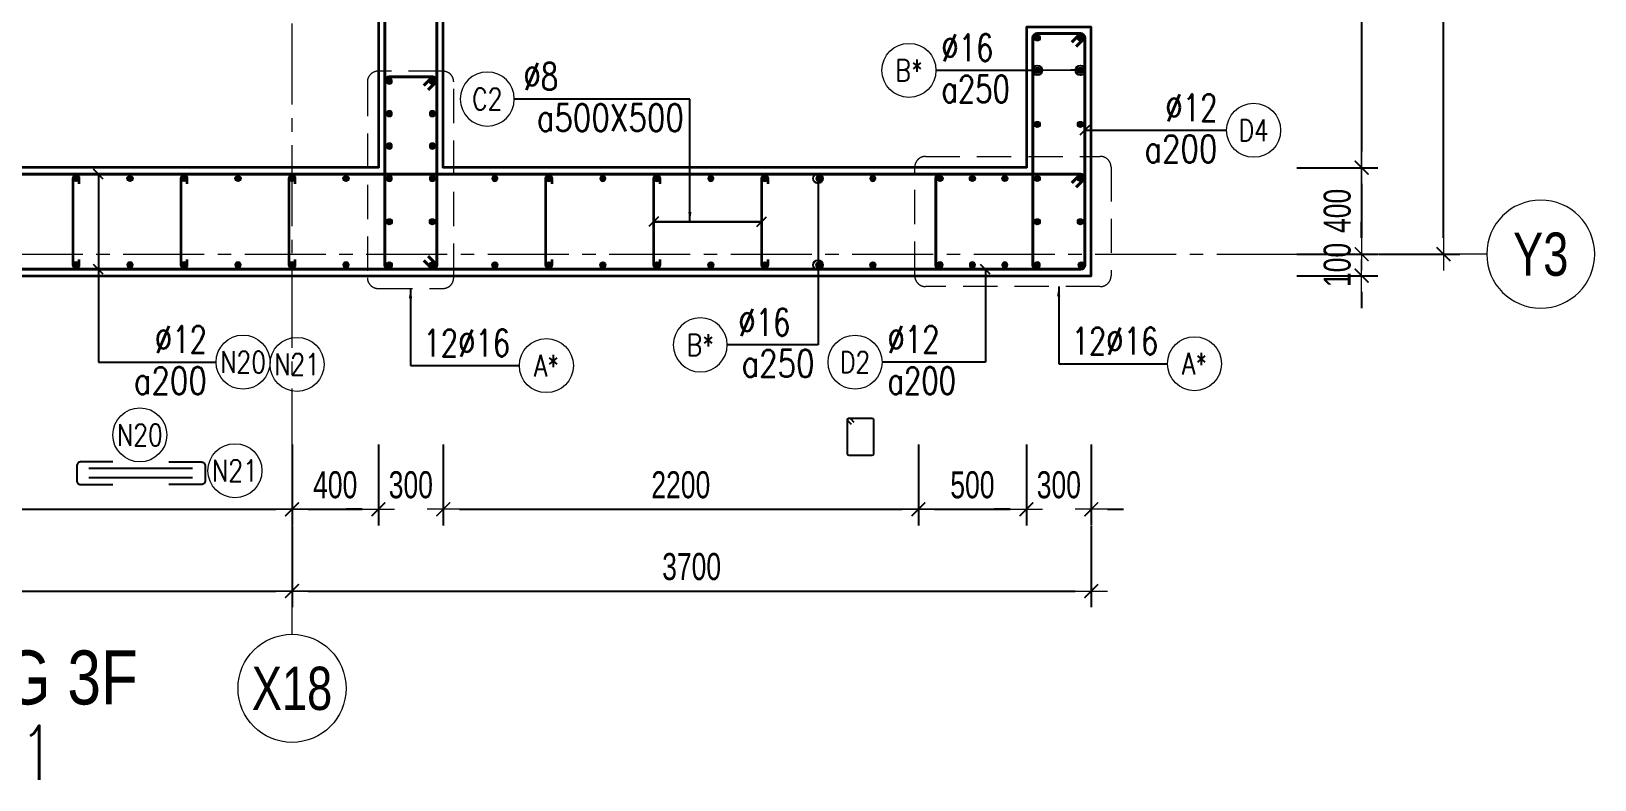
# Model space of a CAD drawing. Header units: millimetres. Extents: x 738475 to 1279438, y -34239 to 156422.
# Drawn here: x 1072451 to 1079689, y 61139 to 64601 of the extents above; entities that cross this region are included whole.
import ezdxf
from ezdxf.enums import TextEntityAlignment as Align

# ---------------------------------------------------------------- set-up
doc = ezdxf.new("R2010")
doc.units = ezdxf.units.MM
doc.header["$MEASUREMENT"] = 0
for name, pattern in [('HIDDEN', [9.525, 6.35, -3.175]), ('HIDDEN2', [4.7625, 3.175, -1.5875]), ('HT_Dim Grid$0$CENTER2', [1.125, 0.75, -0.125, 0.125, -0.125]), ('HT_Grid$0$CENTER2', [1.125, 0.75, -0.125, 0.125, -0.125])]:
    doc.linetypes.add(name, pattern=pattern)
doc.layers.get('0').update_dxf_attribs({"lineweight": 20})
doc.layers.get('Defpoints').update_dxf_attribs({"color": 151, "lineweight": 9})
doc.layers.add('Hidden', color=9, linetype='HIDDEN')
doc.layers.add('Ligature', color=1, linetype='Continuous')
for name, color, linetype, lineweight in [('HT_Dim Grid$0$NDC_S_AXIS', 5, 'HT_Dim Grid$0$CENTER2', 13), ('HT_Dim Grid$0$NDC_S_SYMBOL', 1, 'Continuous', 15), ('HT_Dim Grid$0$NDC_S_TEXT SYMBOL', 7, 'Continuous', 20), ('HT_Grid$0$NDC_S_AXIS', 5, 'HT_Grid$0$CENTER2', 13), ('KC-LEADER', 153, 'Continuous', 18), ('KC-THEP', 6, 'Continuous', 40), ('NDC_S_ANNO', 7, 'Continuous', 20), ('NDC_S_DIM', 1, 'Continuous', 15), ('NDC_S_ENG TITLE', 3, 'Continuous', 20), ('NDC_S_HIDDEN', 8, 'HIDDEN2', 13), ('NDC_S_LEADER', 1, 'Continuous', 15), ('NDC_S_REBAR', 4, 'Continuous', 35), ('NDC_S_STIRRUP', 4, 'Continuous', 40), ('NDC_S_TEXT SYMBOL', 7, 'Continuous', 20), ('NDC_S_VN TEXT', 7, 'Continuous', 20), ('NDC_S_VN TITLE', 6, 'Continuous', 35), ('NDC_S_WALL', 6, 'Continuous', 35)]:
    doc.layers.add(name, color=color, linetype=linetype, lineweight=lineweight)
doc.styles.add('HT_Dim Grid$0$NDC_ANNO', font='', dxfattribs={"width": 0.8})
doc.styles.add('NDC_ANNO', font='', dxfattribs={"width": 0.8})
doc.styles.add('NDC_DIM', font='', dxfattribs={"width": 0.75})
doc.styles.add('NDC_EN TXT', font='romans.shx', dxfattribs={"width": 0.8})
doc.styles.add('NDC_VIE TXT', font='arial.ttf', dxfattribs={"width": 0.8})
doc.styles.get('HT_Dim Grid$0$NDC_ANNO').set_extended_font_data('Dotum')
doc.styles.get('NDC_ANNO').set_extended_font_data('Dotum')
doc.styles.get('NDC_DIM').set_extended_font_data('Dotum')
doc.dimstyles.new('NDC_dim_30', dxfattribs={"dimscale": 30, "dimtxt": 2.5, "dimasz": 1.5, "dimexe": 1.5, "dimexo": 2.5, "dimgap": 1, "dimtad": 1, "dimdec": 0, "dimzin": 0, "dimdsep": 46, "dimtxsty": 'NDC_DIM', "dimblk": 'DIMMARK', "dimcen": 0.09, "dimdle": 1.2, "dimclrd": 1, "dimclre": 1, "dimclrt": 3, "dimadec": 0, "dimazin": 0, "dimtfac": 1, "dimtdec": 0, "dimtix": 1, "dimtofl": 0, "dimtmove": 0, "dimatfit": 3, "dimfxl": 6, "dimfxlon": 1, "dimtolj": 1, "dimtzin": 0, "dimarcsym": 0})
doc.dimstyles.new('NDC_dim_50', dxfattribs={"dimscale": 50, "dimtxt": 2.5, "dimasz": 1.5, "dimexe": 1.5, "dimexo": 2.5, "dimgap": 1, "dimtad": 1, "dimdec": 0, "dimzin": 0, "dimdsep": 46, "dimtxsty": 'NDC_DIM', "dimblk": 'DIMMARK', "dimcen": 0.09, "dimdle": 1.2, "dimclrd": 1, "dimclre": 1, "dimclrt": 3, "dimadec": 0, "dimazin": 0, "dimtfac": 1, "dimtdec": 0, "dimtix": 1, "dimtofl": 0, "dimtmove": 0, "dimatfit": 3, "dimfxl": 6, "dimfxlon": 1, "dimtolj": 1, "dimtzin": 0, "dimarcsym": 0})

# ---------------------------------------------------------------- blocks, each defined once
blk = doc.blocks.new('THEP')
at = {"layer": 'KC-LEADER', "color": 6}
blk.add_circle((0, 0), 14, dxfattribs=at)
at = {"layer": 'KC-THEP'}
for p, q in [((-14, 0), (14, 0)), ((9.9, 9.9), (-9.9, -9.9)), ((-9.9, 9.9), (9.9, -9.9)), ((0, 14), (0, -14))]:
    blk.add_line(p, q, dxfattribs=at)
blk = doc.blocks.new('DIMMARK')
at = {"layer": 'NDC_S_DIM', "color": 1}
blk.add_line((-1.5, 0), (1, 0), dxfattribs=at)
at = {"layer": 'NDC_S_DIM', "color": 2, "const_width": 0.1}
blk.add_lwpolyline([(-0.424, -0.424), (0.424, 0.424)], dxfattribs=at)
blk = doc.blocks.new('*U10')
blk.add_circle((2.5, 0), 2.5)
at = {"layer": 'NDC_S_VN TEXT', "color": 3, "style": 'NDC_EN TXT'}
for tag, width, p in [('DK2', 0.75, (-0.85, 0.85)), ('KC2', 0.8, (-0.85, -2.97))]:
    blk.add_attdef(tag, text='', height=2.5, dxfattribs=dict(at, width=width)).set_placement(p, align=Align.RIGHT)
at = {"layer": 'NDC_S_VN TEXT', "color": 7, "style": 'NDC_EN TXT', "width": 0.8}
blk.add_attdef('SH3', text='', height=2, dxfattribs=at).set_placement((2.5, 0), align=Align.MIDDLE)
blk = doc.blocks.new('*U9')
blk.add_circle((2.5, 0), 2.5)
at = {"layer": 'NDC_S_VN TEXT', "color": 3, "style": 'NDC_EN TXT', "width": 0.75}
blk.add_attdef('DK2', text='', height=2.5, dxfattribs=at).set_placement((-0.85, 0.85), align=Align.RIGHT)
at = {"layer": 'NDC_S_VN TEXT', "color": 7, "style": 'NDC_EN TXT', "width": 0.8}
blk.add_attdef('SH3', text='', height=2, dxfattribs=at).set_placement((2.5, 0), align=Align.MIDDLE)
blk = doc.blocks.new('*U11')
blk.add_circle((-2.5, 0), 2.5)
at = {"layer": 'NDC_S_VN TEXT', "color": 3, "style": 'NDC_EN TXT', "width": 0.75}
for tag, p in [('DK1', (0.5, 0.85)), ('KC1', (0.5, -2.97))]:
    blk.add_attdef(tag, p, '', height=2.5, dxfattribs=at)
at = {"layer": 'NDC_S_VN TEXT', "color": 7, "style": 'NDC_EN TXT', "width": 0.8}
blk.add_attdef('SH2', text='', height=2, dxfattribs=at).set_placement((-2.5, 0), align=Align.MIDDLE)
blk = doc.blocks.new('A$C7BC65A55')
at = {"layer": 'Ligature'}
for p, q in [((-15.2, 372, 0), (-15.2, 38.5, 0)), ((15.2, 372, 0), (15.2, 38.5, 0))]:
    blk.add_line(p, q, dxfattribs=at)
for points in [[(-36.2, 296.5), (-36.2, 400.9, -0.414214), (-24, 413.1), (24, 413.1, -0.414214), (36.2, 400.9), (36.2, 296.5)], [(-36.2, 116.5), (-36.2, 12.2, 0.414214), (-24, 0), (24, 0, 0.414214), (36.2, 12.2), (36.2, 116.5)]]:
    blk.add_lwpolyline(points, format="xyb", dxfattribs=at)
blk = doc.blocks.new('*D653')
at = {"layer": 'Defpoints', "color": 0, "transparency": 16777216}
for p in [(1073658.2, 64051.7), (1069808.2, 63551.7), (1073658.2, 62389.7)]:
    blk.add_point(p, dxfattribs=at)
at = {"layer": 'NDC_S_DIM', "color": 1, "lineweight": -2, "transparency": 16777216}
for p, q in [((1069808.2, 62689.7), (1069808.2, 62314.7)), ((1073658.2, 62689.7), (1073658.2, 62314.7)), ((1069883.2, 62389.7), (1073583.2, 62389.7))]:
    blk.add_line(p, q, dxfattribs=at)
at = {"layer": 'NDC_S_DIM', "color": 1, "lineweight": -2, "transparency": 16777216, "xscale": 75, "yscale": 75, "zscale": 75, "rotation": 180}
blk.add_blockref('DIMMARK', (1069808.2, 62389.7), dxfattribs=at)
at = {"layer": 'NDC_S_DIM', "color": 1, "lineweight": -2, "transparency": 16777216, "xscale": 75, "yscale": 75, "zscale": 75}
blk.add_blockref('DIMMARK', (1073658.2, 62389.7), dxfattribs=at)
at = {"layer": 'NDC_S_DIM', "color": 3, "transparency": 16777216, "insert": (1071733.2, 62502.3), "char_height": 125, "attachment_point": 5, "style": 'NDC_DIM'}
blk.add_mtext('\\A1;3850', dxfattribs=at)
blk = doc.blocks.new('*D654')
at = {"layer": 'Defpoints', "color": 0, "transparency": 16777216}
for p in [(1074058.2, 64051.7), (1074358.2, 64051.7), (1074358.2, 62389.7)]:
    blk.add_point(p, dxfattribs=at)
at = {"layer": 'NDC_S_DIM', "color": 1, "lineweight": -2, "transparency": 16777216}
for p, q in [((1074058.2, 62689.7), (1074058.2, 62314.7)), ((1074358.2, 62689.7), (1074358.2, 62314.7)), ((1073983.2, 62389.7), (1073908.2, 62389.7)), ((1074433.2, 62389.7), (1074508.2, 62389.7))]:
    blk.add_line(p, q, dxfattribs=at)
at = {"layer": 'NDC_S_DIM', "color": 1, "lineweight": -2, "transparency": 16777216, "xscale": 75, "yscale": 75, "zscale": 75}
blk.add_blockref('DIMMARK', (1074058.2, 62389.7), dxfattribs=at)
at = {"layer": 'NDC_S_DIM', "color": 1, "lineweight": -2, "transparency": 16777216, "xscale": 75, "yscale": 75, "zscale": 75, "rotation": 180}
blk.add_blockref('DIMMARK', (1074358.2, 62389.7), dxfattribs=at)
at = {"layer": 'NDC_S_DIM', "color": 3, "transparency": 16777216, "insert": (1074208.2, 62502.3), "char_height": 125, "attachment_point": 5, "style": 'NDC_DIM'}
blk.add_mtext('\\A1;300', dxfattribs=at)
blk = doc.blocks.new('*D655')
at = {"layer": 'Defpoints', "color": 0, "transparency": 16777216}
for p in [(1074358.2, 64051.7), (1076558, 63674), (1076558, 62389.7)]:
    blk.add_point(p, dxfattribs=at)
at = {"layer": 'NDC_S_DIM', "color": 1, "lineweight": -2, "transparency": 16777216}
for p, q in [((1074358.2, 62689.7), (1074358.2, 62314.7)), ((1076558, 62689.7), (1076558, 62314.7)), ((1074433.2, 62389.7), (1076483, 62389.7))]:
    blk.add_line(p, q, dxfattribs=at)
at = {"layer": 'NDC_S_DIM', "color": 1, "lineweight": -2, "transparency": 16777216, "xscale": 75, "yscale": 75, "zscale": 75, "rotation": 180}
blk.add_blockref('DIMMARK', (1074358.2, 62389.7), dxfattribs=at)
at = {"layer": 'NDC_S_DIM', "color": 1, "lineweight": -2, "transparency": 16777216, "xscale": 75, "yscale": 75, "zscale": 75}
blk.add_blockref('DIMMARK', (1076558, 62389.7), dxfattribs=at)
at = {"layer": 'NDC_S_DIM', "color": 3, "transparency": 16777216, "insert": (1075458.1, 62502.3), "char_height": 125, "attachment_point": 5, "style": 'NDC_DIM'}
blk.add_mtext('\\A1;2200', dxfattribs=at)
blk = doc.blocks.new('*D656')
at = {"layer": 'Defpoints', "color": 0, "transparency": 16777216}
for p in [(1077058.2, 64051.7), (1076558, 63674), (1077058.2, 62389.7)]:
    blk.add_point(p, dxfattribs=at)
at = {"layer": 'NDC_S_DIM', "color": 1, "lineweight": -2, "transparency": 16777216}
for p, q in [((1076558, 62689.7), (1076558, 62314.7)), ((1077058.2, 62689.7), (1077058.2, 62314.7)), ((1076633, 62389.7), (1076983.2, 62389.7))]:
    blk.add_line(p, q, dxfattribs=at)
at = {"layer": 'NDC_S_DIM', "color": 1, "lineweight": -2, "transparency": 16777216, "xscale": 75, "yscale": 75, "zscale": 75, "rotation": 180}
blk.add_blockref('DIMMARK', (1076558, 62389.7), dxfattribs=at)
at = {"layer": 'NDC_S_DIM', "color": 1, "lineweight": -2, "transparency": 16777216, "xscale": 75, "yscale": 75, "zscale": 75}
blk.add_blockref('DIMMARK', (1077058.2, 62389.7), dxfattribs=at)
at = {"layer": 'NDC_S_DIM', "color": 3, "transparency": 16777216, "insert": (1076808.1, 62502.3), "char_height": 125, "attachment_point": 5, "style": 'NDC_DIM'}
blk.add_mtext('\\A1;500', dxfattribs=at)
blk = doc.blocks.new('*D657')
at = {"layer": 'Defpoints', "color": 0, "transparency": 16777216}
for p in [(1077358.2, 68801.7), (1077058.2, 64051.7), (1077358.2, 62389.7)]:
    blk.add_point(p, dxfattribs=at)
at = {"layer": 'NDC_S_DIM', "color": 1, "lineweight": -2, "transparency": 16777216}
for p, q in [((1077058.2, 62689.7), (1077058.2, 62314.7)), ((1077358.2, 62689.7), (1077358.2, 62314.7)), ((1076983.2, 62389.7), (1076908.2, 62389.7)), ((1077433.2, 62389.7), (1077508.2, 62389.7))]:
    blk.add_line(p, q, dxfattribs=at)
at = {"layer": 'NDC_S_DIM', "color": 1, "lineweight": -2, "transparency": 16777216, "xscale": 75, "yscale": 75, "zscale": 75}
blk.add_blockref('DIMMARK', (1077058.2, 62389.7), dxfattribs=at)
at = {"layer": 'NDC_S_DIM', "color": 1, "lineweight": -2, "transparency": 16777216, "xscale": 75, "yscale": 75, "zscale": 75, "rotation": 180}
blk.add_blockref('DIMMARK', (1077358.2, 62389.7), dxfattribs=at)
at = {"layer": 'NDC_S_DIM', "color": 3, "transparency": 16777216, "insert": (1077208.2, 62502.3), "char_height": 125, "attachment_point": 5, "style": 'NDC_DIM'}
blk.add_mtext('\\A1;300', dxfattribs=at)
blk = doc.blocks.new('*D658')
at = {"layer": 'Defpoints', "color": 0, "transparency": 16777216}
for p in [(1063058.2, 63551.7), (1073658.2, 63570), (1073658.2, 62011.4)]:
    blk.add_point(p, dxfattribs=at)
at = {"layer": 'NDC_S_DIM', "color": 1, "lineweight": -2, "transparency": 16777216}
for p, q in [((1063058.2, 62311.4), (1063058.2, 61936.4)), ((1073658.2, 62311.4), (1073658.2, 61936.4)), ((1063133.2, 62011.4), (1073583.2, 62011.4))]:
    blk.add_line(p, q, dxfattribs=at)
at = {"layer": 'NDC_S_DIM', "color": 1, "lineweight": -2, "transparency": 16777216, "xscale": 75, "yscale": 75, "zscale": 75, "rotation": 180}
blk.add_blockref('DIMMARK', (1063058.2, 62011.4), dxfattribs=at)
at = {"layer": 'NDC_S_DIM', "color": 1, "lineweight": -2, "transparency": 16777216, "xscale": 75, "yscale": 75, "zscale": 75}
blk.add_blockref('DIMMARK', (1073658.2, 62011.4), dxfattribs=at)
at = {"layer": 'NDC_S_DIM', "color": 3, "transparency": 16777216, "insert": (1068358.2, 62124), "char_height": 125, "attachment_point": 5, "style": 'NDC_DIM'}
blk.add_mtext('\\A1;10600', dxfattribs=at)
blk = doc.blocks.new('*D664')
at = {"layer": 'Defpoints', "color": 0, "transparency": 16777216}
for p in [(1077358.2, 72570), (1078989.1, 72570), (1077358.2, 63570)]:
    blk.add_point(p, dxfattribs=at)
at = {"layer": 'NDC_S_DIM', "color": 1, "lineweight": -2, "transparency": 16777216}
for p, q in [((1078689.1, 72570), (1079064.1, 72570)), ((1078989.1, 63645), (1078989.1, 72495)), ((1078689.1, 63570), (1079064.1, 63570))]:
    blk.add_line(p, q, dxfattribs=at)
at = {"layer": 'NDC_S_DIM', "color": 1, "lineweight": -2, "transparency": 16777216, "xscale": 75, "yscale": 75, "zscale": 75}
for p, rotation in [((1078989.1, 72570), 90), ((1078989.1, 63570), 270)]:
    blk.add_blockref('DIMMARK', p, dxfattribs=dict(at, rotation=rotation))
at = {"layer": 'NDC_S_DIM', "color": 3, "transparency": 16777216, "insert": (1078876.5, 68070), "char_height": 125, "attachment_point": 5, "rotation": 90, "style": 'NDC_DIM'}
blk.add_mtext('\\A1;9000', dxfattribs=at)
blk = doc.blocks.new('*U20')
at = {"layer": 'HT_Dim Grid$0$NDC_S_SYMBOL'}
blk.add_line((5, 0), (9, 0), dxfattribs=at)
blk.add_circle((0, 0), 5, dxfattribs=at)
at = {"layer": 'HT_Dim Grid$0$NDC_S_TEXT SYMBOL', "color": 7, "style": 'HT_Dim Grid$0$NDC_ANNO', "width": 0.8}
blk.add_attdef('GRID', text='', height=4, rotation=270, dxfattribs=at).set_placement((0, 0), align=Align.MIDDLE)
blk = doc.blocks.new('*D687')
at = {"layer": 'Defpoints', "color": 0, "ltscale": 200, "transparency": 16777216}
for p in [(1077058.2, 69370), (1077058.2, 63970), (1078610, 63970)]:
    blk.add_point(p, dxfattribs=at)
at = {"layer": 'NDC_S_DIM', "color": 1, "lineweight": -2, "ltscale": 200, "transparency": 16777216}
for p, q in [((1078310, 69370), (1078685, 69370)), ((1078610, 69295), (1078610, 64045)), ((1078310, 63970), (1078685, 63970))]:
    blk.add_line(p, q, dxfattribs=at)
at = {"layer": 'NDC_S_DIM', "color": 1, "lineweight": -2, "ltscale": 200, "transparency": 16777216, "xscale": 75, "yscale": 75, "zscale": 75}
for p, rotation in [((1078610, 69370), 90), ((1078610, 63970), 270)]:
    blk.add_blockref('DIMMARK', p, dxfattribs=dict(at, rotation=rotation))
at = {"layer": 'NDC_S_DIM', "color": 3, "ltscale": 200, "transparency": 16777216, "insert": (1078497.4, 66670), "char_height": 125, "attachment_point": 5, "rotation": 90, "style": 'NDC_DIM'}
blk.add_mtext('\\A1;5400', dxfattribs=at)
blk = doc.blocks.new('*D688')
at = {"layer": 'Defpoints', "color": 0, "ltscale": 200, "transparency": 16777216}
for p in [(1077058.2, 63970), (1077058.2, 63570), (1078610, 63570)]:
    blk.add_point(p, dxfattribs=at)
at = {"layer": 'NDC_S_DIM', "color": 1, "lineweight": -2, "ltscale": 200, "transparency": 16777216}
for p, q in [((1078310, 63970), (1078685, 63970)), ((1078610, 63895), (1078610, 63645)), ((1078310, 63570), (1078685, 63570))]:
    blk.add_line(p, q, dxfattribs=at)
at = {"layer": 'NDC_S_DIM', "color": 1, "lineweight": -2, "ltscale": 200, "transparency": 16777216, "xscale": 75, "yscale": 75, "zscale": 75}
for p, rotation in [((1078610, 63970), 90), ((1078610, 63570), 270)]:
    blk.add_blockref('DIMMARK', p, dxfattribs=dict(at, rotation=rotation))
at = {"layer": 'NDC_S_DIM', "color": 3, "ltscale": 200, "transparency": 16777216, "insert": (1078497.4, 63770), "char_height": 125, "attachment_point": 5, "rotation": 90, "style": 'NDC_DIM'}
blk.add_mtext('\\A1;400', dxfattribs=at)
blk = doc.blocks.new('*D689')
at = {"layer": 'Defpoints', "color": 0, "ltscale": 200, "transparency": 16777216}
for p in [(1077058.2, 63570), (1077058.2, 63470), (1078610, 63470)]:
    blk.add_point(p, dxfattribs=at)
at = {"layer": 'NDC_S_DIM', "color": 1, "lineweight": -2, "ltscale": 200, "transparency": 16777216}
for p, q in [((1078610, 63645), (1078610, 63720)), ((1078310, 63570), (1078685, 63570)), ((1078310, 63470), (1078685, 63470)), ((1078610, 63395), (1078610, 63320))]:
    blk.add_line(p, q, dxfattribs=at)
at = {"layer": 'NDC_S_DIM', "color": 1, "lineweight": -2, "ltscale": 200, "transparency": 16777216, "xscale": 75, "yscale": 75, "zscale": 75}
for p, rotation in [((1078610, 63570), 270), ((1078610, 63470), 90)]:
    blk.add_blockref('DIMMARK', p, dxfattribs=dict(at, rotation=rotation))
at = {"layer": 'NDC_S_DIM', "color": 3, "ltscale": 200, "transparency": 16777216, "insert": (1078497.4, 63520), "char_height": 125, "attachment_point": 5, "rotation": 90, "style": 'NDC_DIM'}
blk.add_mtext('\\A1;100', dxfattribs=at)
blk = doc.blocks.new('*U19')
at = {"layer": 'HT_Dim Grid$0$NDC_S_SYMBOL'}
blk.add_line((0, 5), (0, 9), dxfattribs=at)
blk.add_circle((0, 0), 5, dxfattribs=at)
at = {"layer": 'HT_Dim Grid$0$NDC_S_TEXT SYMBOL', "color": 7, "style": 'HT_Dim Grid$0$NDC_ANNO', "width": 0.8}
blk.add_attdef('GRID', text='', height=4, dxfattribs=at).set_placement((0, 0), align=Align.MIDDLE)
blk = doc.blocks.new('*D693')
at = {"layer": 'Defpoints', "color": 0, "ltscale": 200, "transparency": 16777216}
for p in [(1073658.2, 63570), (1077358.2, 63470), (1077358.2, 62011.4)]:
    blk.add_point(p, dxfattribs=at)
at = {"layer": 'NDC_S_DIM', "color": 1, "lineweight": -2, "ltscale": 200, "transparency": 16777216}
for p, q in [((1073658.2, 62311.4), (1073658.2, 61936.4)), ((1077358.2, 62311.4), (1077358.2, 61936.4)), ((1073733.2, 62011.4), (1077283.2, 62011.4))]:
    blk.add_line(p, q, dxfattribs=at)
at = {"layer": 'NDC_S_DIM', "color": 1, "lineweight": -2, "ltscale": 200, "transparency": 16777216, "xscale": 75, "yscale": 75, "zscale": 75, "rotation": 180}
blk.add_blockref('DIMMARK', (1073658.2, 62011.4), dxfattribs=at)
at = {"layer": 'NDC_S_DIM', "color": 1, "lineweight": -2, "ltscale": 200, "transparency": 16777216, "xscale": 75, "yscale": 75, "zscale": 75}
blk.add_blockref('DIMMARK', (1077358.2, 62011.4), dxfattribs=at)
at = {"layer": 'NDC_S_DIM', "color": 3, "ltscale": 200, "transparency": 16777216, "insert": (1075508.2, 62124), "char_height": 125, "attachment_point": 5, "style": 'NDC_DIM'}
blk.add_mtext('\\A1;3700', dxfattribs=at)
blk = doc.blocks.new('*D694')
at = {"layer": 'Defpoints', "color": 0, "ltscale": 200, "transparency": 16777216}
for p in [(1073658.2, 64051.7), (1074058.2, 63970), (1074058.2, 62389.7)]:
    blk.add_point(p, dxfattribs=at)
at = {"layer": 'NDC_S_DIM', "color": 1, "lineweight": -2, "ltscale": 200, "transparency": 16777216}
for p, q in [((1073658.2, 62689.7), (1073658.2, 62314.7)), ((1074058.2, 62689.7), (1074058.2, 62314.7)), ((1073733.2, 62389.7), (1073983.2, 62389.7))]:
    blk.add_line(p, q, dxfattribs=at)
at = {"layer": 'NDC_S_DIM', "color": 1, "lineweight": -2, "ltscale": 200, "transparency": 16777216, "xscale": 75, "yscale": 75, "zscale": 75, "rotation": 180}
blk.add_blockref('DIMMARK', (1073658.2, 62389.7), dxfattribs=at)
at = {"layer": 'NDC_S_DIM', "color": 1, "lineweight": -2, "ltscale": 200, "transparency": 16777216, "xscale": 75, "yscale": 75, "zscale": 75}
blk.add_blockref('DIMMARK', (1074058.2, 62389.7), dxfattribs=at)
at = {"layer": 'NDC_S_DIM', "color": 3, "ltscale": 200, "transparency": 16777216, "insert": (1073858.2, 62502.3), "char_height": 125, "attachment_point": 5, "style": 'NDC_DIM'}
blk.add_mtext('\\A1;400', dxfattribs=at)
blk = doc.blocks.new('Drawing name_symbol')
at = {"layer": 'NDC_S_ENG TITLE', "style": 'NDC_EN TXT', "width": 0.8}
blk.add_attdef('SECTDET1', text='', height=5, dxfattribs=at).set_placement((0, 1.01), align=Align.CENTER)
at = {"layer": 'NDC_S_TEXT SYMBOL', "lineweight": 25, "style": 'NDC_ANNO', "width": 0.8}
blk.add_attdef('SSCALE', text='', height=2.5, dxfattribs=at).set_placement((0, -4), align=Align.CENTER)
at = {"layer": 'NDC_S_VN TITLE', "style": 'NDC_VIE TXT', "width": 0.8}
blk.add_attdef('SECTDET2', text='', height=5, dxfattribs=at).set_placement((0, 7.97), align=Align.CENTER)

msp = doc.modelspace()

# ---------------------------------------------------------------- linework, layer by layer
for centre in [(1073681.347, 63060.121), (1072953.731, 62733.845), (1073393.832, 62568.088)]:
    msp.add_circle(centre, 125)
at = {"layer": 'HT_Grid$0$NDC_S_AXIS', "ltscale": 500}
for p, q in [((1073658.224, 62011.44), (1073658.224, 74287.554)), ((1061064.426, 63570.011), (1078989.134, 63570.011))]:
    msp.add_line(p, q, dxfattribs=at)
at = {"layer": 'Ligature'}
msp.add_lwpolyline([(1076248.329, 62781.557), (1076232.363, 62797.523, -0.66817864), (1076238.136, 62811.461), (1076342.765, 62811.461, -0.41421356), (1076350.93, 62803.297), (1076350.93, 62646.189, -0.41421356), (1076342.765, 62638.024), (1076238.136, 62638.024, -0.41421356), (1076229.971, 62646.189), (1076229.971, 62803.297, -0.66817864), (1076243.91, 62809.07), (1076259.876, 62793.104)], format="xyb", dxfattribs=at)
at = {"layer": 'NDC_S_HIDDEN', "ltscale": 50}
for points in [[(1074057.064, 63411.105), (1074356.664, 63411.105, 0.41421356), (1074406.664, 63461.105), (1074406.664, 64366.331, 0.41421356), (1074356.664, 64416.331), (1074057.064, 64416.331, 0.41421356), (1074007.064, 64366.331), (1074007.064, 63461.105, 0.41421356)], [(1077400.033, 63420.011), (1076590.988, 63420.011, -0.41421356), (1076540.988, 63470.011), (1076540.988, 63972.17, -0.41421356), (1076590.988, 64022.17), (1077400.033, 64022.17, -0.41421356), (1077450.033, 63972.17), (1077450.033, 63470.011, -0.41421356)]]:
    msp.add_lwpolyline(points, format="xyb", close=True, dxfattribs=at)
at = {"layer": 'NDC_S_REBAR'}
for points in [[(1072673.224, 63895.011), (1072673.224, 63920.011, 1), (1072643.224, 63920.011), (1072643.224, 63520.011, 1), (1072673.224, 63520.011), (1072673.224, 63545.011)], [(1073173.224, 63895.011), (1073173.224, 63920.011, 1), (1073143.224, 63920.011), (1073143.224, 63520.011, 1), (1073173.224, 63520.011), (1073173.224, 63545.011)], [(1073673.224, 63895.011), (1073673.224, 63920.011, 1), (1073643.224, 63920.011), (1073643.224, 63520.011, 1), (1073673.224, 63520.011), (1073673.224, 63545.011)], [(1074862.22, 63895.011), (1074862.22, 63920.011, 1), (1074832.22, 63920.011), (1074832.22, 63520.011, 1), (1074862.22, 63520.011), (1074862.22, 63545.011)], [(1075362.22, 63895.011), (1075362.22, 63920.011, 1), (1075332.22, 63920.011), (1075332.22, 63520.011, 1), (1075362.22, 63520.011), (1075362.22, 63545.011)], [(1075862.22, 63895.011), (1075862.22, 63920.011, 1), (1075832.22, 63920.011), (1075832.22, 63520.011, 1), (1075862.22, 63520.011), (1075862.22, 63545.011)]]:
    msp.add_lwpolyline(points, format="xyb", dxfattribs=at)
at = {"layer": 'NDC_S_STIRRUP'}
for points in [[(1074288.224, 63560.011), (1074328.224, 63520.011, -0.41421356), (1074308.224, 63500.011), (1074108.224, 63500.011, -0.41421356), (1074088.224, 63520.011), (1074088.224, 72620.011, -0.41421356), (1074108.224, 72640.011), (1074308.224, 72640.011, -0.41421356), (1074328.224, 72620.011), (1074328.224, 63520.011, -0.41421356), (1074308.224, 63500.011), (1074268.224, 63540.011)], [(1077288.335, 64530.011), (1077328.335, 64570.011, 0.41421356), (1077308.335, 64590.011), (1077108.335, 64590.011, 0.41421356), (1077088.335, 64570.011), (1077088.224, 63520.011, 0.41421356), (1077108.224, 63500.011), (1077308.224, 63500.011, 0.41421356), (1077328.224, 63520.011), (1077328.335, 64570.011, 0.41421356), (1077308.335, 64590.011), (1077268.335, 64550.011)], [(1074288.335, 64330.011), (1074328.335, 64370.011, 0.41421356), (1074308.335, 64390.011), (1074108.335, 64390.011, 0.41421356), (1074088.335, 64370.011), (1074088.224, 63520.011, 0.41421356), (1074108.224, 63500.011), (1074308.224, 63500.011, 0.41421356), (1074328.224, 63520.011), (1074328.335, 64370.011, 0.41421356), (1074308.335, 64390.011), (1074268.335, 64350.011)], [(1077268.224, 63900.011), (1077308.224, 63940.011, -0.41421356), (1077328.224, 63920.011), (1077328.224, 63520.011, -0.41421356), (1077308.224, 63500.011), (1069858.224, 63500.011, -0.41421356), (1069838.224, 63520.011), (1069838.224, 63920.011, -0.41421356), (1069858.224, 63940.011), (1077308.224, 63940.011, -0.41421356), (1077328.224, 63920.011), (1077288.224, 63880.011)], [(1077268.224, 63900.011), (1077308.224, 63940.011, -0.41421356), (1077328.224, 63920.011), (1077328.224, 63520.011, -0.41421356), (1077308.224, 63500.011), (1076658.224, 63500.011, -0.41421356), (1076638.224, 63520.011), (1076638.224, 63920.011, -0.41421356), (1076658.224, 63940.011), (1077308.224, 63940.011, -0.41421356), (1077328.224, 63920.011), (1077288.224, 63880.011)]]:
    msp.add_lwpolyline(points, format="xyb", dxfattribs=at)
at = {"layer": 'NDC_S_WALL'}
for points in [[(1069758.224, 63470.011), (1077358.224, 63470.011), (1077358.224, 64620.011), (1077058.224, 64620.011), (1077058.224, 63970.011), (1074358.224, 63970.011), (1074358.224, 69370.011), (1077058.224, 69370.011), (1077058.224, 68720.011), (1077358.224, 68720.011), (1077358.224, 72670.011), (1076258.224, 72670.011), (1076258.224, 72170.011), (1077058.224, 72170.011), (1077058.224, 69670.011), (1074358.224, 69670.011), (1074358.224, 72170.011), (1075158.224, 72170.011), (1075158.224, 72670.011), (1073108.224, 72670.011), (1073108.224, 72170.011), (1074058.224, 72170.011), (1074058.224, 70270.011), (1071258.224, 70270.011)], [(1071258.224, 69970.011), (1074058.224, 69970.011), (1074058.224, 63970.011), (1069758.224, 63970.011)]]:
    msp.add_lwpolyline(points, dxfattribs=at)

# ---------------------------------------------------------------- block references
at = {"layer": 'Hidden', "xscale": 1.44, "yscale": 1.44, "zscale": 1.44, "rotation": 270}
msp.add_blockref('A$C7BC65A55', (1072661.62, 62556.32, 0.03), dxfattribs=at)
at = {"layer": 'HT_Dim Grid$0$NDC_S_AXIS'}
ref = msp.add_blockref('*U20', (1079439.134, 63570.011), dxfattribs=dict(at, xscale=-50, yscale=50, zscale=50))
ref.add_attrib('GRID', 'Y3', dxfattribs={"layer": 'HT_Dim Grid$0$NDC_S_TEXT SYMBOL', "color": 7, "height": 200, "style": 'HT_Dim Grid$0$NDC_ANNO', "width": 0.8}).set_placement((1079439.134, 63570.011), align=Align.MIDDLE)
at = {"layer": 'HT_Dim Grid$0$NDC_S_AXIS', "xscale": 50, "yscale": 50, "zscale": 50}
msp.add_blockref('*U19', (1073658.224, 61561.44), dxfattribs=at).add_auto_attribs({'GRID': 'X18'})
at = {"layer": 'KC-THEP'}
for p, rotation in [((1077108.335, 64570.011), 9.668564436380926), ((1077308.335, 64570.011), 9.668564436380926), ((1077108.224, 64420.011), 9.668564436380926), ((1077308.224, 64420.011), 9.668564436380926), ((1077108.224, 64170.011), 9.668564436380926), ((1077308.224, 64170.011), 9.668564436380926), ((1072658.224, 63920.011), 9.668564436380946), ((1072908.224, 63920.011), 9.668564436380946), ((1073158.224, 63920.011), 9.668564436380946), ((1073408.224, 63920.011), 9.668564436380946), ((1073658.224, 63920.011), 9.668564436380946), ((1073908.224, 63920.011), 9.668564436380946), ((1076658.224, 63920.011), 9.66856443638095), ((1076808.224, 63920.011), 9.66856443638095), ((1076958.224, 63920.011), 9.66856443638095), ((1077108.224, 63920.011), 9.668564436380926), ((1077308.224, 63920.011), 9.668564436380926), ((1074108.211, 63720.011), 9.668564436380946), ((1074308.211, 63720.011), 9.668564436380946), ((1077108.224, 63720.011), 9.668564436380946), ((1077308.224, 63720.011), 9.668564436380946), ((1074108.335, 63520.011), 189.6685644363809), ((1074308.335, 63520.011), 189.6685644363809), ((1074597.22, 63520.011), 189.6685644363809), ((1074847.22, 63520.011), 189.6685644363809), ((1075097.22, 63520.011), 189.6685644363809), ((1075347.22, 63520.011), 189.6685644363809), ((1075597.22, 63520.011), 189.6685644363809), ((1075847.22, 63520.011), 189.6685644363809), ((1076097.22, 63520.011), 189.6685644363809), ((1076347.22, 63520.011), 189.6685644363809), ((1077311.736, 63520.011), 9.668564436380946)]:
    msp.add_blockref('THEP', p, dxfattribs=dict(at, rotation=rotation))
at = {"layer": 'KC-THEP', "xscale": -1}
for p, rotation in [((1074108.335, 64370.011), 350.3314355636191), ((1074308.335, 64370.011), 350.3314355636191), ((1074108.335, 64220.011), 350.3314355636191), ((1074308.335, 64220.011), 350.3314355636191), ((1074108.335, 64070.011), 350.3314355636191), ((1074308.335, 64070.011), 350.3314355636191), ((1074108.335, 63920.011), 350.3314355636191), ((1074308.335, 63920.011), 350.3314355636191), ((1074597.22, 63920.011), 350.3314355636191), ((1074847.22, 63920.011), 350.3314355636191), ((1075097.22, 63920.011), 350.3314355636191), ((1075347.22, 63920.011), 350.3314355636191), ((1075597.22, 63920.011), 350.3314355636191), ((1075847.22, 63920.011), 350.3314355636191), ((1076097.22, 63920.011), 350.3314355636191), ((1076347.22, 63920.011), 350.3314355636191), ((1072658.224, 63520.011), 170.331435563619), ((1072908.224, 63520.011), 170.331435563619), ((1073158.224, 63520.011), 170.331435563619), ((1073408.224, 63520.011), 170.331435563619), ((1073658.224, 63520.011), 170.331435563619), ((1073908.224, 63520.011), 170.331435563619), ((1076658.224, 63520.011), 170.331435563619), ((1076808.224, 63520.011), 170.331435563619), ((1076958.224, 63520.011), 170.331435563619), ((1077108.224, 63520.011), 170.331435563619)]:
    msp.add_blockref('THEP', p, dxfattribs=dict(at, rotation=rotation))
at = {"layer": 'NDC_S_ANNO'}
ref = msp.add_blockref('Drawing name_symbol', (1070461.028, 61088.187), dxfattribs=dict(at, xscale=50, yscale=50, zscale=50))
ref.add_attrib('SECTDET1', 'DETAIL OF CORE WALL HT-CW1', dxfattribs={"layer": 'NDC_S_ENG TITLE', "height": 250, "style": 'NDC_EN TXT', "width": 0.8}).set_placement((1070461.028, 61138.75), align=Align.CENTER)
ref.add_attrib('SECTDET2', 'CHI TIẾT LÕI VÁCH HT-CW1 TẦNG 3F', dxfattribs={"layer": 'NDC_S_VN TITLE', "height": 250, "style": 'NDC_VIE TXT', "width": 0.8}).set_placement((1070461.028, 61486.72), align=Align.CENTER)
at = {"layer": 'NDC_S_VN TEXT', "xscale": 50, "yscale": 50, "zscale": 50}
for name, p, values in [('*U11', (1076639.278, 64420.011), {'SH2': 'B*', 'DK1': '%%C16', 'KC1': 'a250'}), ('*U10', (1077984.978, 64142.872), {'SH3': 'D4', 'DK2': '%%C12', 'KC2': 'a200'}), ('*U10', (1073306.625, 63070.459), {'SH3': 'N20', 'DK2': '%%C12', 'KC2': 'a200'}), ('*U9', (1074710.591, 63054.2), {'SH3': 'A*', 'DK2': '12%%C16'}), ('*U11', (1076389.598, 63070.201), {'SH2': 'D2', 'DK1': '%%C12', 'KC1': 'a200'}), ('*U9', (1077711.203, 63063.106), {'SH3': 'A*', 'DK2': '12%%C16'})]:
    msp.add_blockref(name, p, dxfattribs=at).add_auto_attribs(values)
at = {"layer": 'NDC_S_VN TEXT'}
ref = msp.add_blockref('*U10', (1074687.195, 64287.353), dxfattribs=dict(at, xscale=-50, yscale=50, zscale=50))
ref.add_attrib('SH3', 'C2', dxfattribs={"color": 7, "height": 100, "style": 'NDC_EN TXT', "width": 0.8}).set_placement((1074562.195, 64287.353), align=Align.MIDDLE)
ref.add_attrib('DK2', '%%c8', dxfattribs={"color": 3, "height": 125, "style": 'NDC_EN TXT', "width": 0.75}).set_placement((1074890.41, 64329.628), align=Align.RIGHT)
ref.add_attrib('KC2', 'a500X500', dxfattribs={"color": 3, "height": 125, "style": 'NDC_EN TXT', "width": 0.8}).set_placement((1075472.553, 64138.726), align=Align.RIGHT)
ref = msp.add_blockref('*U10', (1075673.096, 63150.298), dxfattribs=dict(at, xscale=-50, yscale=50, zscale=50))
ref.add_attrib('SH3', 'B*', dxfattribs={"color": 7, "height": 100, "style": 'NDC_EN TXT', "width": 0.8}).set_placement((1075548.096, 63150.298), align=Align.MIDDLE)
ref.add_attrib('DK2', '%%C16', dxfattribs={"color": 3, "height": 125, "style": 'NDC_EN TXT', "width": 0.75}).set_placement((1075965.596, 63192.573), align=Align.RIGHT)
ref.add_attrib('KC2', 'a250', dxfattribs={"color": 3, "height": 125, "style": 'NDC_EN TXT', "width": 0.8}).set_placement((1076077.501, 63001.671), align=Align.RIGHT)

# ---------------------------------------------------------------- texts
at = {"layer": 'NDC_S_VN TEXT', "color": 7, "style": 'NDC_EN TXT', "width": 0.8}
for tag, p in [('N21', (1073681.347, 63060.121)), ('N20', (1072953.731, 62733.845)), ('N21', (1073393.832, 62568.088))]:
    msp.add_attdef(tag, text='3', height=100, dxfattribs=at).set_placement(p, align=Align.MIDDLE)

# ---------------------------------------------------------------- dimensions: what is measured, and where the dimension line sits
at = {"layer": 'NDC_S_DIM'}
dim = msp.add_linear_dim(base=(1078989.134, 72570.011), p1=(1077358.224, 63570.011), p2=(1077358.224, 72570.011), angle=90, dimstyle='NDC_dim_50', dxfattribs=at)
dim.commit()
dim.dimension.update_dxf_attribs({"geometry": '*D664', "text_midpoint": (1078876.549, 68070.011)})
at = {"layer": 'NDC_S_DIM', "ltscale": 200}
for base, p1, p2, picture, middle in [((1078610.023, 63970.011), (1077058.224, 69370.011), (1077058.224, 63970.011), '*D687', (1078497.438, 66670.011)), ((1078610.023, 63570.011), (1077058.224, 63970.011), (1077058.224, 63570.011), '*D688', (1078497.438, 63770.011)), ((1078610.023, 63470.011), (1077058.224, 63570.011), (1077058.224, 63470.011), '*D689', (1078497.438, 63520.011))]:
    dim = msp.add_linear_dim(base=base, p1=p1, p2=p2, angle=90, dimstyle='NDC_dim_50', override={"dimtmove": 1}, dxfattribs=at)
    dim.commit()
    dim.dimension.update_dxf_attribs({"geometry": picture, "text_midpoint": middle})
at = {"layer": 'NDC_S_DIM'}
for base, p1, p2, picture, middle in [((1077358.224, 62389.712), (1077058.224, 64051.706), (1077358.224, 68801.706), '*D657', (1077208.224, 62502.297)), ((1073658.224, 62389.712), (1069808.224, 63551.706), (1073658.224, 64051.706), '*D653', (1071733.224, 62502.297)), ((1074358.224, 62389.712), (1074058.224, 64051.706), (1074358.224, 64051.706), '*D654', (1074208.224, 62502.297)), ((1076557.988, 62389.712), (1074358.224, 64051.706), (1076557.988, 63673.988), '*D655', (1075458.106, 62502.297)), ((1077058.224, 62389.712), (1076557.988, 63673.988), (1077058.224, 64051.706), '*D656', (1076808.106, 62502.297))]:
    dim = msp.add_linear_dim(base=base, p1=p1, p2=p2, dimstyle='NDC_dim_50', override={"dimtmove": 1}, dxfattribs=at)
    dim.commit()
    dim.dimension.update_dxf_attribs({"geometry": picture, "text_midpoint": middle})
at = {"layer": 'NDC_S_DIM', "ltscale": 200}
for base, p1, p2, picture, middle in [((1074058.224, 62389.712), (1073658.224, 64051.706), (1074058.224, 63970.011), '*D694', (1073858.224, 62502.297)), ((1077358.224, 62011.44), (1073658.224, 63570.011), (1077358.224, 63470.011), '*D693', (1075508.224, 62124.024))]:
    dim = msp.add_linear_dim(base=base, p1=p1, p2=p2, dimstyle='NDC_dim_50', override={"dimtmove": 1}, dxfattribs=at)
    dim.commit()
    dim.dimension.update_dxf_attribs({"geometry": picture, "text_midpoint": middle})
at = {"layer": 'NDC_S_DIM'}
dim = msp.add_linear_dim(base=(1073658.224, 62011.44), p1=(1063058.224, 63551.706), p2=(1073658.224, 63570.011), dimstyle='NDC_dim_50', dxfattribs=at)
dim.commit()
dim.dimension.update_dxf_attribs({"geometry": '*D658', "text_midpoint": (1068358.224, 62124.024)})

# ---------------------------------------------------------------- leaders
at = {"layer": 'NDC_S_LEADER'}
for points, override in [([(1077308.196, 64420.311), (1076639.278, 64420.011)], {"dimtad": 0, "dimldrblk": 'Origin'}), ([(1077108.224, 64420.011), (1076639.278, 64420.011)], {"dimtad": 0, "dimldrblk": 'Origin'}), ([(1075500.092, 63720.011), (1075500.092, 64287.352), (1074687.195, 64287.352)], {"dimgap": 1, "dimtad": 0}), ([(1077328.224, 64142.872), (1077984.978, 64142.872)], {"dimtad": 0, "dimldrblk": 'Oblique'}), ([(1072761.886, 63940.011), (1072761.886, 63070.278), (1073306.625, 63070.278)], {"dimtad": 0, "dimldrblk": 'Oblique'}), ([(1076093.708, 63920.011), (1076093.708, 63150.117), (1075673.096, 63150.117)], {"dimgap": 1, "dimtad": 0, "dimldrblk": 'Origin'}), ([(1075332.22, 63720.011), (1075832.22, 63720.011)], {"dimtad": 0, "dimldrblk": 'Oblique'}), ([(1075832.22, 63720.011), (1075332.22, 63720.011)], {"dimtad": 0, "dimldrblk": 'Oblique'}), ([(1072761.886, 63500.011), (1072761.886, 63070.278), (1073306.625, 63070.278)], {"dimtad": 0, "dimldrblk": 'Oblique'}), ([(1076093.708, 63520.011), (1076093.708, 63150.117), (1075673.096, 63150.117)], {"dimgap": 1, "dimtad": 0, "dimldrblk": 'Origin'}), ([(1076868.06, 63500.011), (1076868.06, 63070.201), (1076389.598, 63070.201)], {"dimtad": 0, "dimldrblk": 'Oblique'}), ([(1074206.864, 63411.105), (1074206.864, 63054.2), (1074710.591, 63054.2)], {"dimtad": 0}), ([(1077207.476, 63420.011), (1077207.476, 63063.106), (1077711.203, 63063.106)], {"dimtad": 0})]:
    msp.add_leader(points, dimstyle='NDC_dim_30', override=override, dxfattribs=at)

doc.saveas('drawing.dxf')
